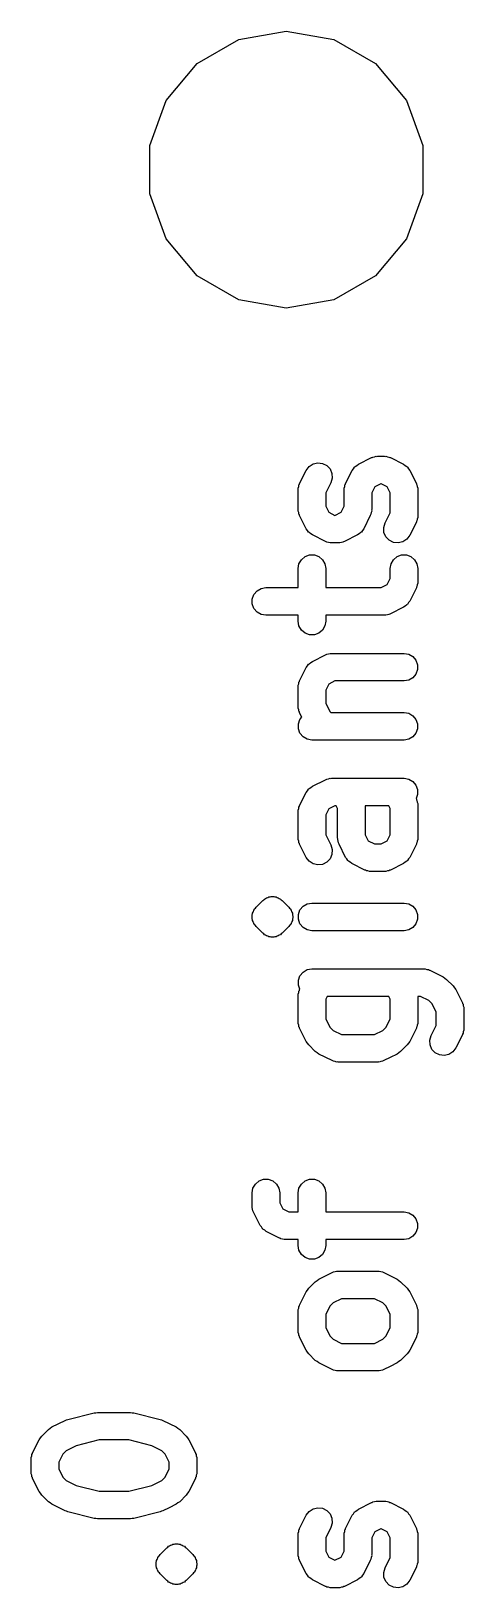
# Model space of a CAD drawing. Extents: x 94.7 to 182.4, y -163.6 to -70.2.
# Drawn here: x 94.73 to 99.43, y -91.41 to -74.49 of the extents above; entities that cross this region are included whole.
import ezdxf

# ---------------------------------------------------------------- set-up
doc = ezdxf.new("R2010")
doc.units = 0
doc.header["$MEASUREMENT"] = 0
doc.layers.add('BLACK', color=7, linetype='CONTINUOUS')

msp = doc.modelspace()

# ---------------------------------------------------------------- linework, layer by layer
at = {"layer": 'Black'}
for p, q in [((96.5321, -74.8465), (96.985, -74.5851)), ((96.985, -74.5851), (97.5, -74.4943)), ((97.5, -74.4943), (98.015, -74.5851)), ((98.015, -74.5851), (98.4679, -74.8465)), ((96.196, -75.2471), (96.5321, -74.8465)), ((98.4679, -74.8465), (98.804, -75.2471)), ((96.0171, -75.7385), (96.196, -75.2471)), ((98.804, -75.2471), (98.9829, -75.7385)), ((96.0171, -76.2615), (96.0171, -75.7385)), ((98.9829, -75.7385), (98.9829, -76.2615)), ((96.196, -76.7529), (96.0171, -76.2615)), ((98.9829, -76.2615), (98.804, -76.7529)), ((96.5321, -77.1535), (96.196, -76.7529)), ((98.804, -76.7529), (98.4679, -77.1535)), ((96.985, -77.4149), (96.5321, -77.1535)), ((98.4679, -77.1535), (98.015, -77.4149)), ((97.5, -77.5057), (96.985, -77.4149)), ((98.015, -77.4149), (97.5, -77.5057)), ((98.2829, -79.2015), (98.4258, -79.1301)), ((98.4258, -79.1301), (98.4341, -79.1277)), ((98.4341, -79.1277), (98.4416, -79.1233)), ((98.4416, -79.1233), (98.4589, -79.1203)), ((98.4589, -79.1203), (98.4757, -79.1153)), ((98.4757, -79.1153), (98.4843, -79.1158)), ((98.4843, -79.1158), (98.4929, -79.1143)), ((98.4929, -79.1143), (98.5643, -79.1143)), ((98.5643, -79.1143), (98.5728, -79.1158)), ((98.5728, -79.1158), (98.5814, -79.1153)), ((98.5814, -79.1153), (98.5983, -79.1203)), ((98.5983, -79.1203), (98.6156, -79.1233)), ((98.6156, -79.1233), (98.6231, -79.1277)), ((98.6231, -79.1277), (98.6314, -79.1301)), ((98.6314, -79.1301), (98.7742, -79.2015)), ((97.6444, -79.4115), (97.7158, -79.2686)), ((97.7158, -79.2686), (97.7469, -79.2268)), ((97.7469, -79.2268), (97.7903, -79.1981)), ((97.7903, -79.1981), (97.841, -79.186)), ((97.841, -79.186), (97.8928, -79.1919)), ((97.8928, -79.1919), (97.9394, -79.2152)), ((97.9394, -79.2152), (97.9752, -79.2531)), ((97.9752, -79.2531), (97.9959, -79.3009)), ((97.999, -79.3529), (97.9842, -79.4028)), ((97.9959, -79.3009), (97.999, -79.3529)), ((98.1444, -79.4115), (98.2158, -79.2686)), ((98.2158, -79.2686), (98.2289, -79.251)), ((98.2289, -79.251), (98.2411, -79.2326)), ((98.2411, -79.2326), (98.2444, -79.2301)), ((98.2444, -79.2301), (98.2469, -79.2268)), ((98.2469, -79.2268), (98.2652, -79.2147)), ((98.2652, -79.2147), (98.2829, -79.2015)), ((98.7742, -79.2015), (98.7919, -79.2147)), ((98.7919, -79.2147), (98.8103, -79.2268)), ((98.8103, -79.2268), (98.8127, -79.2301)), ((98.8127, -79.2301), (98.8161, -79.2326)), ((98.8161, -79.2326), (98.8282, -79.251)), ((98.8282, -79.251), (98.8413, -79.2686)), ((98.8413, -79.2686), (98.9127, -79.4115)), ((97.6286, -79.4786), (97.6301, -79.4701)), ((97.6286, -79.6929), (97.6286, -79.4786)), ((97.6296, -79.4614), (97.6346, -79.4446)), ((97.6301, -79.4701), (97.6296, -79.4614)), ((97.6346, -79.4446), (97.6376, -79.4273)), ((97.6376, -79.4273), (97.6419, -79.4198)), ((97.6419, -79.4198), (97.6444, -79.4115)), ((97.9842, -79.4028), (97.9286, -79.514)), ((97.9286, -79.514), (97.9286, -79.6574)), ((98.1286, -79.4786), (98.1301, -79.4701)), ((98.1286, -79.6574), (98.1286, -79.4786)), ((98.1296, -79.4614), (98.1346, -79.4446)), ((98.1301, -79.4701), (98.1296, -79.4614)), ((98.1346, -79.4446), (98.1376, -79.4273)), ((98.1376, -79.4273), (98.1419, -79.4198)), ((98.1419, -79.4198), (98.1444, -79.4115)), ((98.4618, -79.4475), (98.4286, -79.514)), ((98.4286, -79.514), (98.4286, -79.6929)), ((98.5283, -79.4143), (98.4618, -79.4475)), ((98.5289, -79.4143), (98.5283, -79.4143)), ((98.5953, -79.4475), (98.5289, -79.4143)), ((98.6286, -79.514), (98.5953, -79.4475)), ((98.6286, -79.7289), (98.6286, -79.514)), ((98.9127, -79.4115), (98.9152, -79.4198)), ((98.9152, -79.4198), (98.9195, -79.4273)), ((98.9195, -79.4273), (98.9226, -79.4446)), ((98.9226, -79.4446), (98.9276, -79.4614)), ((98.9276, -79.4614), (98.9271, -79.4701)), ((98.9271, -79.4701), (98.9286, -79.4786)), ((98.9286, -79.4786), (98.9286, -79.7643)), ((97.6301, -79.7014), (97.6286, -79.6929)), ((97.9286, -79.6574), (97.9618, -79.7239)), ((98.0953, -79.7239), (98.1286, -79.6574)), ((98.4286, -79.6929), (98.4271, -79.7014)), ((97.6296, -79.71), (97.6301, -79.7014)), ((97.6346, -79.7268), (97.6296, -79.71)), ((97.6376, -79.7442), (97.6346, -79.7268)), ((97.6419, -79.7516), (97.6376, -79.7442)), ((97.6444, -79.7599), (97.6419, -79.7516)), ((97.7158, -79.9028), (97.6444, -79.7599)), ((97.9618, -79.7239), (98.0283, -79.7571)), ((98.0283, -79.7571), (98.0289, -79.7571)), ((98.0289, -79.7571), (98.0953, -79.7239)), ((98.4127, -79.7599), (98.3413, -79.9028)), ((98.4152, -79.7517), (98.4127, -79.7599)), ((98.4195, -79.7442), (98.4152, -79.7517)), ((98.4226, -79.7269), (98.4195, -79.7442)), ((98.4276, -79.71), (98.4226, -79.7269)), ((98.4271, -79.7014), (98.4276, -79.71)), ((98.5581, -79.89), (98.573, -79.8401)), ((98.573, -79.8401), (98.6286, -79.7289)), ((98.9127, -79.8314), (98.8413, -79.9742)), ((98.9152, -79.8231), (98.9127, -79.8314)), ((98.9195, -79.8156), (98.9152, -79.8231)), ((98.9226, -79.7983), (98.9195, -79.8156)), ((98.9276, -79.7814), (98.9226, -79.7983)), ((98.9286, -79.7643), (98.9271, -79.7728)), ((98.9271, -79.7728), (98.9276, -79.7814)), ((97.7289, -79.9205), (97.7158, -79.9028)), ((97.7411, -79.9388), (97.7289, -79.9205)), ((97.7444, -79.9413), (97.7411, -79.9388)), ((97.7469, -79.9446), (97.7444, -79.9413)), ((97.7652, -79.9568), (97.7469, -79.9446)), ((97.7829, -79.9699), (97.7652, -79.9568)), ((97.9258, -80.0413), (97.7829, -79.9699)), ((98.2742, -79.9699), (98.1314, -80.0413)), ((98.2919, -79.9568), (98.2742, -79.9699)), ((98.3103, -79.9446), (98.2919, -79.9568)), ((98.3127, -79.9413), (98.3103, -79.9446)), ((98.3161, -79.9388), (98.3127, -79.9413)), ((98.3282, -79.9205), (98.3161, -79.9388)), ((98.3413, -79.9028), (98.3282, -79.9205)), ((98.5612, -79.942), (98.5581, -79.89)), ((98.582, -79.9898), (98.5612, -79.942)), ((98.6178, -80.0276), (98.582, -79.9898)), ((98.6644, -80.0509), (98.6178, -80.0276)), ((98.8103, -80.0161), (98.7668, -80.0448)), ((98.8413, -79.9742), (98.8103, -80.0161)), ((97.7036, -80.2058), (97.7525, -80.188)), ((97.7525, -80.188), (97.8046, -80.188)), ((97.8046, -80.188), (97.8536, -80.2058)), ((97.9341, -80.0438), (97.9258, -80.0413)), ((97.9416, -80.0481), (97.9341, -80.0438)), ((97.9589, -80.0511), (97.9416, -80.0481)), ((97.9757, -80.0562), (97.9589, -80.0511)), ((97.9843, -80.0556), (97.9757, -80.0562)), ((97.9929, -80.0571), (97.9843, -80.0556)), ((98.0643, -80.0571), (97.9929, -80.0571)), ((98.0728, -80.0556), (98.0643, -80.0571)), ((98.0814, -80.0562), (98.0728, -80.0556)), ((98.0983, -80.0511), (98.0814, -80.0562)), ((98.1156, -80.0481), (98.0983, -80.0511)), ((98.1231, -80.0438), (98.1156, -80.0481)), ((98.1314, -80.0413), (98.1231, -80.0438)), ((98.7161, -80.0569), (98.6644, -80.0509)), ((98.7036, -80.2058), (98.7525, -80.188)), ((98.7668, -80.0448), (98.7161, -80.0569)), ((98.7525, -80.188), (98.8046, -80.188)), ((98.8046, -80.188), (98.8536, -80.2058)), ((97.6286, -80.3357), (97.6376, -80.2844)), ((97.6286, -80.5429), (97.6286, -80.3357)), ((97.6376, -80.2844), (97.6637, -80.2393)), ((97.6637, -80.2393), (97.7036, -80.2058)), ((97.8536, -80.2058), (97.8935, -80.2393)), ((97.8935, -80.2393), (97.9195, -80.2844)), ((97.9195, -80.2844), (97.9286, -80.3357)), ((97.9286, -80.3357), (97.9286, -80.5429)), ((98.6286, -80.3357), (98.6376, -80.2844)), ((98.6286, -80.4432), (98.6286, -80.3357)), ((98.6376, -80.2844), (98.6637, -80.2393)), ((98.6637, -80.2393), (98.7036, -80.2058)), ((98.8536, -80.2058), (98.8935, -80.2393)), ((98.8935, -80.2393), (98.9195, -80.2844)), ((98.9195, -80.2844), (98.9286, -80.3357)), ((98.9286, -80.3357), (98.9286, -80.4786)), ((98.5289, -80.5429), (98.5953, -80.5096)), ((98.5953, -80.5096), (98.6286, -80.4432)), ((98.9152, -80.5374), (98.9127, -80.5457)), ((98.9195, -80.5299), (98.9152, -80.5374)), ((98.9226, -80.5126), (98.9195, -80.5299)), ((98.9276, -80.4957), (98.9226, -80.5126)), ((98.9286, -80.4786), (98.9271, -80.4871)), ((98.9271, -80.4871), (98.9276, -80.4957)), ((97.1309, -80.6668), (97.1487, -80.6179)), ((97.1309, -80.7189), (97.1309, -80.6668)), ((97.1487, -80.6179), (97.1822, -80.5779)), ((97.1822, -80.5779), (97.2273, -80.5519)), ((97.2273, -80.5519), (97.2786, -80.5429)), ((97.2786, -80.5429), (97.6286, -80.5429)), ((97.9286, -80.5429), (98.5289, -80.5429)), ((98.8282, -80.7062), (98.8161, -80.7246)), ((98.8413, -80.6885), (98.8282, -80.7062)), ((98.9127, -80.5457), (98.8413, -80.6885)), ((97.1487, -80.7679), (97.1309, -80.7189)), ((97.1822, -80.8078), (97.1487, -80.7679)), ((97.2273, -80.8338), (97.1822, -80.8078)), ((97.2786, -80.8429), (97.2273, -80.8338)), ((97.6286, -80.8429), (97.2786, -80.8429)), ((97.6286, -80.9071), (97.6286, -80.8429)), ((98.5643, -80.8429), (97.9286, -80.8429)), ((97.9286, -80.8429), (97.9286, -80.9071)), ((98.5728, -80.8414), (98.5643, -80.8429)), ((98.5814, -80.8419), (98.5728, -80.8414)), ((98.5983, -80.8369), (98.5814, -80.8419)), ((98.6156, -80.8338), (98.5983, -80.8369)), ((98.6231, -80.8295), (98.6156, -80.8338)), ((98.6314, -80.827), (98.6231, -80.8295)), ((98.7742, -80.7556), (98.6314, -80.827)), ((98.7919, -80.7425), (98.7742, -80.7556)), ((98.8103, -80.7304), (98.7919, -80.7425)), ((98.8127, -80.727), (98.8103, -80.7304)), ((98.8161, -80.7246), (98.8127, -80.727)), ((97.6376, -80.9584), (97.6286, -80.9071)), ((97.6637, -81.0036), (97.6376, -80.9584)), ((97.7036, -81.037), (97.6637, -81.0036)), ((97.7525, -81.0549), (97.7036, -81.037)), ((97.8536, -81.037), (97.8046, -81.0549)), ((97.8935, -81.0036), (97.8536, -81.037)), ((97.9195, -80.9584), (97.8935, -81.0036)), ((97.9286, -80.9071), (97.9195, -80.9584)), ((97.8046, -81.0549), (97.7525, -81.0549)), ((97.7289, -81.3938), (97.7411, -81.3754)), ((97.7411, -81.3754), (97.7444, -81.373)), ((97.7444, -81.373), (97.7469, -81.3696)), ((97.7469, -81.3696), (97.7652, -81.3575)), ((97.7652, -81.3575), (97.7829, -81.3444)), ((97.7829, -81.3444), (97.9258, -81.273)), ((97.9258, -81.273), (97.9341, -81.2705)), ((97.9341, -81.2705), (97.9416, -81.2662)), ((97.9416, -81.2662), (97.9589, -81.2631)), ((97.9589, -81.2631), (97.9757, -81.2581)), ((97.9757, -81.2581), (97.9843, -81.2586)), ((97.9843, -81.2586), (97.9929, -81.2571)), ((97.9929, -81.2571), (98.7786, -81.2571)), ((98.7786, -81.2571), (98.8299, -81.2662)), ((98.8299, -81.2662), (98.875, -81.2922)), ((98.875, -81.2922), (98.9085, -81.3321)), ((98.9085, -81.3321), (98.9263, -81.3811)), ((98.9263, -81.3811), (98.9263, -81.4332)), ((97.6419, -81.5626), (97.6444, -81.5543)), ((97.6444, -81.5543), (97.7158, -81.4115)), ((97.7158, -81.4115), (97.7289, -81.3938)), ((98.8299, -81.5481), (98.7786, -81.5571)), ((98.875, -81.522), (98.8299, -81.5481)), ((98.9085, -81.4821), (98.875, -81.522)), ((98.9263, -81.4332), (98.9085, -81.4821)), ((97.6286, -81.6214), (97.6301, -81.6129)), ((97.6286, -81.8357), (97.6286, -81.6214)), ((97.6296, -81.6043), (97.6346, -81.5874)), ((97.6301, -81.6129), (97.6296, -81.6043)), ((97.6346, -81.5874), (97.6376, -81.5701)), ((97.6376, -81.5701), (97.6419, -81.5626)), ((97.9618, -81.5904), (97.9286, -81.6568)), ((97.9286, -81.6568), (97.9286, -81.8003)), ((98.0283, -81.5571), (97.9618, -81.5904)), ((98.7786, -81.5571), (98.0283, -81.5571)), ((97.6301, -81.8442), (97.6286, -81.8357)), ((97.6296, -81.8529), (97.6301, -81.8442)), ((97.6346, -81.8697), (97.6296, -81.8529)), ((97.6376, -81.887), (97.6346, -81.8697)), ((97.6419, -81.8945), (97.6376, -81.887)), ((97.9286, -81.8003), (97.9733, -81.8897)), ((97.9733, -81.8897), (97.9836, -81.9)), ((97.6309, -82.024), (97.6487, -81.975)), ((97.6309, -82.076), (97.6309, -82.024)), ((97.6444, -81.9028), (97.6419, -81.8945)), ((97.6686, -81.9512), (97.6444, -81.9028)), ((97.6487, -81.975), (97.6686, -81.9512)), ((97.9836, -81.9), (98.7786, -81.9)), ((98.7786, -81.9), (98.8299, -81.909)), ((98.8299, -81.909), (98.875, -81.9351)), ((98.875, -81.9351), (98.9085, -81.975)), ((98.9085, -81.975), (98.9263, -82.024)), ((98.9263, -82.024), (98.9263, -82.076)), ((97.6487, -82.125), (97.6309, -82.076)), ((97.6822, -82.1649), (97.6487, -82.125)), ((97.7273, -82.191), (97.6822, -82.1649)), ((97.7786, -82.2), (97.7273, -82.191)), ((98.7786, -82.2), (97.7786, -82.2)), ((98.8299, -82.191), (98.7786, -82.2)), ((98.875, -82.1649), (98.8299, -82.191)), ((98.9085, -82.125), (98.875, -82.1649)), ((98.9263, -82.076), (98.9085, -82.125)), ((97.7289, -82.751), (97.7411, -82.7326)), ((97.7411, -82.7326), (97.7444, -82.7301)), ((97.7444, -82.7301), (97.7469, -82.7268)), ((97.7469, -82.7268), (97.7652, -82.7147)), ((97.7652, -82.7147), (97.7829, -82.7016)), ((97.7829, -82.7016), (97.9258, -82.6301)), ((97.9258, -82.6301), (97.9341, -82.6277)), ((97.9341, -82.6277), (97.9416, -82.6233)), ((97.9416, -82.6233), (97.9589, -82.6203)), ((97.9589, -82.6203), (97.9757, -82.6153)), ((97.9757, -82.6153), (97.9843, -82.6158)), ((97.9843, -82.6158), (97.9929, -82.6143)), ((97.9929, -82.6143), (98.7786, -82.6143)), ((98.7786, -82.6143), (98.8299, -82.6233)), ((98.8299, -82.6233), (98.875, -82.6494)), ((98.875, -82.6494), (98.9085, -82.6893)), ((98.9085, -82.6893), (98.9263, -82.7382)), ((98.9263, -82.7382), (98.9263, -82.7903)), ((97.6444, -82.9115), (97.7158, -82.7686)), ((97.7158, -82.7686), (97.7289, -82.751)), ((98.9263, -82.7903), (98.9101, -82.8348)), ((98.9101, -82.8348), (98.9127, -82.8401)), ((98.9127, -82.8401), (98.9152, -82.8483)), ((98.9152, -82.8483), (98.9195, -82.8558)), ((98.9195, -82.8558), (98.9226, -82.8731)), ((98.9226, -82.8731), (98.9276, -82.89)), ((98.9276, -82.89), (98.9271, -82.8986)), ((98.9271, -82.8986), (98.9286, -82.9071)), ((98.9286, -82.9071), (98.9286, -83.2643)), ((97.6286, -82.9786), (97.6301, -82.9701)), ((97.6286, -83.2643), (97.6286, -82.9786)), ((97.6296, -82.9614), (97.6346, -82.9446)), ((97.6301, -82.9701), (97.6296, -82.9614)), ((97.6346, -82.9446), (97.6376, -82.9273)), ((97.6376, -82.9273), (97.6419, -82.9198)), ((97.6419, -82.9198), (97.6444, -82.9115)), ((97.9618, -82.9475), (97.9286, -83.014)), ((97.9286, -83.014), (97.9286, -83.2289)), ((98.0283, -82.9143), (97.9618, -82.9475)), ((98.043, -82.9143), (98.0283, -82.9143)), ((98.0571, -82.9426), (98.043, -82.9143)), ((98.0571, -83.2643), (98.0571, -82.9426)), ((98.6144, -82.9143), (98.3571, -82.9143)), ((98.3571, -82.9143), (98.3571, -83.2289)), ((98.6286, -82.9426), (98.6144, -82.9143)), ((98.6286, -83.2289), (98.6286, -82.9426)), ((97.9286, -83.2289), (97.9842, -83.3401)), ((98.3571, -83.2289), (98.3904, -83.2953)), ((98.5953, -83.2953), (98.6286, -83.2289)), ((97.6301, -83.2728), (97.6286, -83.2643)), ((97.6296, -83.2814), (97.6301, -83.2728)), ((97.6346, -83.2983), (97.6296, -83.2814)), ((97.6376, -83.3156), (97.6346, -83.2983)), ((97.6419, -83.3231), (97.6376, -83.3156)), ((97.6444, -83.3314), (97.6419, -83.3231)), ((97.7158, -83.4742), (97.6444, -83.3314)), ((97.9842, -83.3401), (97.999, -83.39)), ((97.999, -83.39), (97.9959, -83.442)), ((98.0586, -83.2728), (98.0571, -83.2643)), ((98.0581, -83.2814), (98.0586, -83.2728)), ((98.0631, -83.2983), (98.0581, -83.2814)), ((98.0662, -83.3156), (98.0631, -83.2983)), ((98.0705, -83.3231), (98.0662, -83.3156)), ((98.073, -83.3314), (98.0705, -83.3231)), ((98.1444, -83.4742), (98.073, -83.3314)), ((98.3904, -83.2953), (98.4568, -83.3286)), ((98.4568, -83.3286), (98.5289, -83.3286)), ((98.5289, -83.3286), (98.5953, -83.2953)), ((98.9127, -83.3314), (98.8413, -83.4742)), ((98.9152, -83.3231), (98.9127, -83.3314)), ((98.9195, -83.3156), (98.9152, -83.3231)), ((98.9226, -83.2983), (98.9195, -83.3156)), ((98.9276, -83.2814), (98.9226, -83.2983)), ((98.9286, -83.2643), (98.9271, -83.2728)), ((98.9271, -83.2728), (98.9276, -83.2814)), ((97.7469, -83.5161), (97.7158, -83.4742)), ((97.7903, -83.5448), (97.7469, -83.5161)), ((97.841, -83.5569), (97.7903, -83.5448)), ((97.8928, -83.5509), (97.841, -83.5569)), ((97.9394, -83.5276), (97.8928, -83.5509)), ((97.9752, -83.4898), (97.9394, -83.5276)), ((97.9959, -83.442), (97.9752, -83.4898)), ((98.1575, -83.4919), (98.1444, -83.4742)), ((98.1696, -83.5103), (98.1575, -83.4919)), ((98.173, -83.5127), (98.1696, -83.5103)), ((98.1754, -83.5161), (98.173, -83.5127)), ((98.1938, -83.5282), (98.1754, -83.5161)), ((98.2115, -83.5413), (98.1938, -83.5282)), ((98.3543, -83.6127), (98.2115, -83.5413)), ((98.7742, -83.5413), (98.6314, -83.6127)), ((98.7919, -83.5282), (98.7742, -83.5413)), ((98.8103, -83.5161), (98.7919, -83.5282)), ((98.8127, -83.5127), (98.8103, -83.5161)), ((98.8161, -83.5103), (98.8127, -83.5127)), ((98.8282, -83.4919), (98.8161, -83.5103)), ((98.8413, -83.4742), (98.8282, -83.4919)), ((98.3626, -83.6152), (98.3543, -83.6127)), ((98.3701, -83.6195), (98.3626, -83.6152)), ((98.3874, -83.6226), (98.3701, -83.6195)), ((98.4043, -83.6276), (98.3874, -83.6226)), ((98.4129, -83.6271), (98.4043, -83.6276)), ((98.4214, -83.6286), (98.4129, -83.6271)), ((98.5643, -83.6286), (98.4214, -83.6286)), ((98.5728, -83.6271), (98.5643, -83.6286)), ((98.5814, -83.6276), (98.5728, -83.6271)), ((98.5983, -83.6226), (98.5814, -83.6276)), ((98.6156, -83.6195), (98.5983, -83.6226)), ((98.6231, -83.6152), (98.6156, -83.6195)), ((98.6286, -83.6136), (98.6231, -83.6152)), ((98.6314, -83.6127), (98.6286, -83.6136)), ((97.264, -83.9271), (97.2759, -83.9216)), ((97.2759, -83.9216), (97.2866, -83.9141)), ((97.2866, -83.9141), (97.2993, -83.9107)), ((97.2993, -83.9107), (97.3112, -83.9051)), ((97.3112, -83.9051), (97.3243, -83.904)), ((97.3243, -83.904), (97.3369, -83.9006)), ((97.3369, -83.9006), (97.35, -83.9017)), ((97.35, -83.9017), (97.3631, -83.9006)), ((97.3631, -83.9006), (97.3757, -83.904)), ((97.3757, -83.904), (97.3888, -83.9051)), ((97.3888, -83.9051), (97.4007, -83.9107)), ((97.4007, -83.9107), (97.4134, -83.9141)), ((97.4134, -83.9141), (97.4241, -83.9216)), ((97.4241, -83.9216), (97.436, -83.9271)), ((97.1309, -84.0954), (97.1331, -84.0892)), ((97.1331, -84.0892), (97.1337, -84.0826)), ((97.1337, -84.0826), (97.1392, -84.0707)), ((97.1392, -84.0707), (97.1426, -84.058)), ((97.1426, -84.058), (97.1464, -84.0526)), ((97.1464, -84.0526), (97.1487, -84.0464)), ((97.1487, -84.0464), (97.1529, -84.0414)), ((97.1529, -84.0414), (97.1557, -84.0354)), ((97.1557, -84.0354), (97.165, -84.0261)), ((97.165, -84.0261), (97.1725, -84.0154)), ((97.1725, -84.0154), (97.2439, -83.9439)), ((97.2439, -83.9439), (97.2547, -83.9364)), ((97.2547, -83.9364), (97.264, -83.9271)), ((97.436, -83.9271), (97.4453, -83.9364)), ((97.4453, -83.9364), (97.4561, -83.9439)), ((97.4561, -83.9439), (97.5275, -84.0154)), ((97.5275, -84.0154), (97.535, -84.0261)), ((97.535, -84.0261), (97.5443, -84.0354)), ((97.5443, -84.0354), (97.5471, -84.0414)), ((97.5471, -84.0414), (97.5513, -84.0464)), ((97.5513, -84.0464), (97.5536, -84.0526)), ((97.5536, -84.0526), (97.5574, -84.058)), ((97.5574, -84.058), (97.5608, -84.0707)), ((97.5608, -84.0707), (97.5663, -84.0826)), ((97.5663, -84.0826), (97.5669, -84.0892)), ((97.5669, -84.0892), (97.5692, -84.0954)), ((97.6309, -84.0954), (97.6487, -84.0464)), ((97.6487, -84.0464), (97.6822, -84.0065)), ((97.6822, -84.0065), (97.7273, -83.9805)), ((97.7273, -83.9805), (97.7786, -83.9714)), ((97.7786, -83.9714), (98.7786, -83.9714)), ((98.7786, -83.9714), (98.8299, -83.9805)), ((98.8299, -83.9805), (98.875, -84.0065)), ((98.875, -84.0065), (98.9085, -84.0464)), ((98.9085, -84.0464), (98.9263, -84.0954)), ((97.1291, -84.1084), (97.1309, -84.102)), ((97.1303, -84.1214), (97.1291, -84.1084)), ((97.1291, -84.1345), (97.1303, -84.1214)), ((97.1309, -84.1409), (97.1291, -84.1345)), ((97.1309, -84.102), (97.1309, -84.0954)), ((97.1309, -84.1475), (97.1309, -84.1409)), ((97.1331, -84.1537), (97.1309, -84.1475)), ((97.1337, -84.1603), (97.1331, -84.1537)), ((97.1392, -84.1721), (97.1337, -84.1603)), ((97.1426, -84.1848), (97.1392, -84.1721)), ((97.1464, -84.1902), (97.1426, -84.1848)), ((97.1487, -84.1964), (97.1464, -84.1902)), ((97.1529, -84.2015), (97.1487, -84.1964)), ((97.1557, -84.2075), (97.1529, -84.2015)), ((97.165, -84.2167), (97.1557, -84.2075)), ((97.1725, -84.2275), (97.165, -84.2167)), ((97.2439, -84.2989), (97.1725, -84.2275)), ((97.5275, -84.2275), (97.4561, -84.2989)), ((97.535, -84.2167), (97.5275, -84.2275)), ((97.5443, -84.2075), (97.535, -84.2167)), ((97.5471, -84.2015), (97.5443, -84.2075)), ((97.5513, -84.1964), (97.5471, -84.2015)), ((97.5536, -84.1902), (97.5513, -84.1964)), ((97.5574, -84.1848), (97.5536, -84.1902)), ((97.5608, -84.1721), (97.5574, -84.1848)), ((97.5663, -84.1603), (97.5608, -84.1721)), ((97.5669, -84.1537), (97.5663, -84.1603)), ((97.5692, -84.1475), (97.5669, -84.1537)), ((97.5692, -84.0954), (97.5692, -84.102)), ((97.5692, -84.102), (97.5709, -84.1084)), ((97.5709, -84.1345), (97.5692, -84.1409)), ((97.5692, -84.1409), (97.5692, -84.1475)), ((97.5709, -84.1084), (97.5697, -84.1214)), ((97.5697, -84.1214), (97.5709, -84.1345)), ((97.6309, -84.1475), (97.6309, -84.0954)), ((97.6487, -84.1964), (97.6309, -84.1475)), ((97.6822, -84.2363), (97.6487, -84.1964)), ((97.7273, -84.2624), (97.6822, -84.2363)), ((98.875, -84.2363), (98.8299, -84.2624)), ((98.9085, -84.1964), (98.875, -84.2363)), ((98.9263, -84.1475), (98.9085, -84.1964)), ((98.9263, -84.0954), (98.9263, -84.1475)), ((97.2547, -84.3064), (97.2439, -84.2989)), ((97.264, -84.3157), (97.2547, -84.3064)), ((97.2759, -84.3213), (97.264, -84.3157)), ((97.2866, -84.3288), (97.2759, -84.3213)), ((97.2993, -84.3322), (97.2866, -84.3288)), ((97.3112, -84.3377), (97.2993, -84.3322)), ((97.3243, -84.3389), (97.3112, -84.3377)), ((97.3369, -84.3423), (97.3243, -84.3389)), ((97.35, -84.3411), (97.3369, -84.3423)), ((97.3631, -84.3423), (97.35, -84.3411)), ((97.3757, -84.3389), (97.3631, -84.3423)), ((97.3888, -84.3377), (97.3757, -84.3389)), ((97.4007, -84.3322), (97.3888, -84.3377)), ((97.4134, -84.3288), (97.4007, -84.3322)), ((97.4241, -84.3213), (97.4134, -84.3288)), ((97.436, -84.3157), (97.4241, -84.3213)), ((97.4453, -84.3064), (97.436, -84.3157)), ((97.4561, -84.2989), (97.4453, -84.3064)), ((97.7786, -84.2714), (97.7273, -84.2624)), ((98.7786, -84.2714), (97.7786, -84.2714)), ((98.8299, -84.2624), (98.7786, -84.2714)), ((97.6309, -84.8097), (97.6487, -84.7607)), ((97.6487, -84.7607), (97.6822, -84.7208)), ((97.6822, -84.7208), (97.7273, -84.6948)), ((97.7273, -84.6948), (97.7786, -84.6857)), ((97.7786, -84.6857), (98.9929, -84.6857)), ((98.9929, -84.6857), (99.0014, -84.6872)), ((99.0014, -84.6872), (99.01, -84.6867)), ((99.01, -84.6867), (99.0268, -84.6917)), ((99.0268, -84.6917), (99.0442, -84.6948)), ((99.0442, -84.6948), (99.0517, -84.6991)), ((99.0517, -84.6991), (99.0599, -84.7016)), ((99.0599, -84.7016), (99.2028, -84.773)), ((97.6309, -84.8618), (97.6309, -84.8097)), ((97.647, -84.9062), (97.6309, -84.8618)), ((97.6346, -84.9446), (97.6376, -84.9273)), ((97.6376, -84.9273), (97.6419, -84.9198)), ((97.6419, -84.9198), (97.6444, -84.9115)), ((97.6444, -84.9115), (97.647, -84.9062)), ((99.2028, -84.773), (99.2221, -84.7873)), ((99.2221, -84.7873), (99.2418, -84.8011)), ((99.2418, -84.8011), (99.3132, -84.8725)), ((99.3132, -84.8725), (99.327, -84.8922)), ((99.327, -84.8922), (99.3413, -84.9115)), ((99.3413, -84.9115), (99.4127, -85.0543)), ((97.6286, -84.9786), (97.6301, -84.9701)), ((97.6286, -85.2643), (97.6286, -84.9786)), ((97.6296, -84.9614), (97.6346, -84.9446)), ((97.6301, -84.9701), (97.6296, -84.9614)), ((97.9427, -84.9857), (97.9286, -85.014)), ((97.9286, -85.014), (97.9286, -85.2289)), ((98.6144, -84.9857), (97.9427, -84.9857)), ((98.6286, -85.014), (98.6144, -84.9857)), ((98.6286, -85.2289), (98.6286, -85.014)), ((98.9574, -84.9857), (98.9286, -84.9857)), ((98.9286, -84.9857), (98.9286, -85.2643)), ((99.0469, -85.0304), (98.9574, -84.9857)), ((99.0839, -85.0674), (99.0469, -85.0304)), ((99.1286, -85.1568), (99.0839, -85.0674)), ((99.4127, -85.0543), (99.4152, -85.0626)), ((99.4152, -85.0626), (99.4195, -85.0701)), ((99.4195, -85.0701), (99.4226, -85.0874)), ((99.4226, -85.0874), (99.4276, -85.1043)), ((99.4276, -85.1043), (99.4271, -85.1129)), ((97.6301, -85.2728), (97.6286, -85.2643)), ((97.6296, -85.2814), (97.6301, -85.2728)), ((97.9286, -85.2289), (97.9733, -85.3183)), ((98.5839, -85.3183), (98.6286, -85.2289)), ((98.9286, -85.2643), (98.9271, -85.2728)), ((98.9271, -85.2728), (98.9276, -85.2814)), ((99.1286, -85.3003), (99.1286, -85.1568)), ((99.4271, -85.1129), (99.4286, -85.1214)), ((99.4286, -85.1214), (99.4286, -85.3357)), ((97.6346, -85.2983), (97.6296, -85.2814)), ((97.6376, -85.3156), (97.6346, -85.2983)), ((97.6419, -85.3231), (97.6376, -85.3156)), ((97.6444, -85.3314), (97.6419, -85.3231)), ((97.7158, -85.4742), (97.6444, -85.3314)), ((97.9733, -85.3183), (98.0103, -85.3553)), ((98.0103, -85.3553), (98.0997, -85.4)), ((98.0997, -85.4), (98.4574, -85.4)), ((98.4574, -85.4), (98.5469, -85.3553)), ((98.5469, -85.3553), (98.5839, -85.3183)), ((98.9127, -85.3314), (98.8413, -85.4742)), ((98.9152, -85.3231), (98.9127, -85.3314)), ((98.9195, -85.3156), (98.9152, -85.3231)), ((98.9226, -85.2983), (98.9195, -85.3156)), ((98.9276, -85.2814), (98.9226, -85.2983)), ((99.0581, -85.4614), (99.073, -85.4115)), ((99.073, -85.4115), (99.1286, -85.3003)), ((99.4127, -85.4028), (99.3413, -85.5457)), ((99.4152, -85.3945), (99.4127, -85.4028)), ((99.4195, -85.387), (99.4152, -85.3945)), ((99.4226, -85.3697), (99.4195, -85.387)), ((99.4276, -85.3529), (99.4226, -85.3697)), ((99.4286, -85.3357), (99.4271, -85.3442)), ((99.4271, -85.3442), (99.4276, -85.3529)), ((97.7301, -85.4935), (97.7158, -85.4742)), ((97.7439, -85.5132), (97.7301, -85.4935)), ((97.8154, -85.5846), (97.7439, -85.5132)), ((97.8351, -85.5984), (97.8154, -85.5846)), ((97.8543, -85.6127), (97.8351, -85.5984)), ((97.9972, -85.6842), (97.8543, -85.6127)), ((98.7028, -85.6127), (98.6286, -85.6498)), ((98.7221, -85.5984), (98.7028, -85.6127)), ((98.7418, -85.5846), (98.7221, -85.5984)), ((98.8132, -85.5132), (98.7418, -85.5846)), ((98.827, -85.4935), (98.8132, -85.5132)), ((98.8413, -85.4742), (98.827, -85.4935)), ((99.0612, -85.5134), (99.0581, -85.4614)), ((99.082, -85.5612), (99.0612, -85.5134)), ((99.1178, -85.599), (99.082, -85.5612)), ((99.1644, -85.6223), (99.1178, -85.599)), ((99.3103, -85.5875), (99.2668, -85.6162)), ((99.3413, -85.5457), (99.3103, -85.5875)), ((98.0055, -85.6866), (97.9972, -85.6842)), ((98.013, -85.691), (98.0055, -85.6866)), ((98.0303, -85.694), (98.013, -85.691)), ((98.0471, -85.699), (98.0303, -85.694)), ((98.0558, -85.6985), (98.0471, -85.699)), ((98.0643, -85.7), (98.0558, -85.6985)), ((98.4929, -85.7), (98.0643, -85.7)), ((98.5014, -85.6985), (98.4929, -85.7)), ((98.51, -85.699), (98.5014, -85.6985)), ((98.5268, -85.694), (98.51, -85.699)), ((98.5442, -85.691), (98.5268, -85.694)), ((98.5517, -85.6866), (98.5442, -85.691)), ((98.5599, -85.6842), (98.5517, -85.6866)), ((98.6286, -85.6498), (98.5599, -85.6842)), ((99.2161, -85.6283), (99.1644, -85.6223)), ((99.2668, -85.6162), (99.2161, -85.6283)), ((97.1286, -87.1214), (97.1376, -87.0701)), ((97.1286, -87.2643), (97.1286, -87.1214)), ((97.1376, -87.0701), (97.1637, -87.025)), ((97.1637, -87.025), (97.2036, -86.9915)), ((97.2036, -86.9915), (97.2525, -86.9737)), ((97.2525, -86.9737), (97.3046, -86.9737)), ((97.3046, -86.9737), (97.3536, -86.9915)), ((97.3536, -86.9915), (97.3935, -87.025)), ((97.3935, -87.025), (97.4195, -87.0701)), ((97.4195, -87.0701), (97.4286, -87.1214)), ((97.4286, -87.1214), (97.4286, -87.2289)), ((97.6286, -87.1214), (97.6376, -87.0701)), ((97.6286, -87.3286), (97.6286, -87.1214)), ((97.6376, -87.0701), (97.6637, -87.025)), ((97.6637, -87.025), (97.7036, -86.9915)), ((97.7036, -86.9915), (97.7525, -86.9737)), ((97.7525, -86.9737), (97.8046, -86.9737)), ((97.8046, -86.9737), (97.8536, -86.9915)), ((97.8536, -86.9915), (97.8935, -87.025)), ((97.8935, -87.025), (97.9195, -87.0701)), ((97.9195, -87.0701), (97.9286, -87.1214)), ((97.9286, -87.1214), (97.9286, -87.3286)), ((97.1301, -87.2728), (97.1286, -87.2643)), ((97.1296, -87.2814), (97.1301, -87.2728)), ((97.1346, -87.2983), (97.1296, -87.2814)), ((97.1376, -87.3156), (97.1346, -87.2983)), ((97.4286, -87.2289), (97.4618, -87.2953)), ((97.4618, -87.2953), (97.5283, -87.3286)), ((97.1419, -87.3231), (97.1376, -87.3156)), ((97.1444, -87.3314), (97.1419, -87.3231)), ((97.2158, -87.4742), (97.1444, -87.3314)), ((97.2289, -87.4919), (97.2158, -87.4742)), ((97.5283, -87.3286), (97.6286, -87.3286)), ((97.9286, -87.3286), (98.7786, -87.3286)), ((98.7786, -87.3286), (98.8299, -87.3376)), ((98.8299, -87.3376), (98.875, -87.3637)), ((98.875, -87.3637), (98.9085, -87.4036)), ((98.9085, -87.4036), (98.9263, -87.4525)), ((98.9263, -87.4525), (98.9263, -87.5046)), ((97.2411, -87.5103), (97.2289, -87.4919)), ((97.2444, -87.5127), (97.2411, -87.5103)), ((97.2469, -87.5161), (97.2444, -87.5127)), ((97.2652, -87.5282), (97.2469, -87.5161)), ((97.2829, -87.5413), (97.2652, -87.5282)), ((97.4258, -87.6127), (97.2829, -87.5413)), ((97.4341, -87.6152), (97.4258, -87.6127)), ((97.4416, -87.6195), (97.4341, -87.6152)), ((97.4589, -87.6226), (97.4416, -87.6195)), ((97.4757, -87.6276), (97.4589, -87.6226)), ((97.4843, -87.6271), (97.4757, -87.6276)), ((97.4929, -87.6286), (97.4843, -87.6271)), ((97.6286, -87.6286), (97.4929, -87.6286)), ((97.6286, -87.6929), (97.6286, -87.6286)), ((98.7786, -87.6286), (97.9286, -87.6286)), ((97.9286, -87.6286), (97.9286, -87.6929)), ((98.8299, -87.6195), (98.7786, -87.6286)), ((98.875, -87.5935), (98.8299, -87.6195)), ((98.9085, -87.5536), (98.875, -87.5935)), ((98.9263, -87.5046), (98.9085, -87.5536)), ((97.6376, -87.7442), (97.6286, -87.6929)), ((97.6637, -87.7893), (97.6376, -87.7442)), ((97.7036, -87.8228), (97.6637, -87.7893)), ((97.8935, -87.7893), (97.8536, -87.8228)), ((97.9195, -87.7442), (97.8935, -87.7893)), ((97.9286, -87.6929), (97.9195, -87.7442)), ((97.7525, -87.8406), (97.7036, -87.8228)), ((97.8046, -87.8406), (97.7525, -87.8406)), ((97.8536, -87.8228), (97.8046, -87.8406)), ((98.0055, -87.9848), (98.013, -87.9805)), ((98.013, -87.9805), (98.0303, -87.9774)), ((98.0303, -87.9774), (98.0471, -87.9724)), ((98.0471, -87.9724), (98.0558, -87.9729)), ((98.0558, -87.9729), (98.0643, -87.9714)), ((98.0643, -87.9714), (98.4929, -87.9714)), ((98.4929, -87.9714), (98.5014, -87.9729)), ((98.5014, -87.9729), (98.51, -87.9724)), ((98.51, -87.9724), (98.5268, -87.9774)), ((98.5268, -87.9774), (98.5442, -87.9805)), ((98.5442, -87.9805), (98.5517, -87.9848)), ((97.7439, -88.1582), (97.8154, -88.0868)), ((97.8154, -88.0868), (97.835, -88.073)), ((97.835, -88.073), (97.8543, -88.0587)), ((97.8543, -88.0587), (97.9972, -87.9873)), ((97.9972, -87.9873), (98.0055, -87.9848)), ((98.5517, -87.9848), (98.5599, -87.9873)), ((98.5599, -87.9873), (98.7028, -88.0587)), ((98.7028, -88.0587), (98.7221, -88.073)), ((98.7221, -88.073), (98.7418, -88.0868)), ((98.7418, -88.0868), (98.8132, -88.1582)), ((97.6444, -88.3401), (97.7158, -88.1972)), ((97.7158, -88.1972), (97.7301, -88.1779)), ((97.7301, -88.1779), (97.7439, -88.1582)), ((98.0103, -88.3161), (97.9733, -88.3531)), ((98.0997, -88.2714), (98.0103, -88.3161)), ((98.4574, -88.2714), (98.0997, -88.2714)), ((98.5469, -88.3161), (98.4574, -88.2714)), ((98.5839, -88.3531), (98.5469, -88.3161)), ((98.8132, -88.1582), (98.827, -88.1779)), ((98.827, -88.1779), (98.8413, -88.1972)), ((98.8413, -88.1972), (98.9127, -88.3401)), ((97.6286, -88.4071), (97.6301, -88.3986)), ((97.6286, -88.6214), (97.6286, -88.4071)), ((97.6296, -88.39), (97.6346, -88.3732)), ((97.6301, -88.3986), (97.6296, -88.39)), ((97.6346, -88.3732), (97.6376, -88.3558)), ((97.6376, -88.3558), (97.6419, -88.3483)), ((97.6419, -88.3483), (97.6444, -88.3401)), ((97.9733, -88.3531), (97.9286, -88.4426)), ((97.9286, -88.4426), (97.9286, -88.586)), ((98.6286, -88.4426), (98.5839, -88.3531)), ((98.6286, -88.586), (98.6286, -88.4426)), ((98.9127, -88.3401), (98.9152, -88.3483)), ((98.9152, -88.3483), (98.9195, -88.3558)), ((98.9195, -88.3558), (98.9226, -88.3731)), ((98.9226, -88.3731), (98.9276, -88.39)), ((98.9276, -88.39), (98.9271, -88.3986)), ((98.9271, -88.3986), (98.9286, -88.4071)), ((98.9286, -88.4071), (98.9286, -88.6214)), ((97.6301, -88.6299), (97.6286, -88.6214)), ((97.6296, -88.6386), (97.6301, -88.6299)), ((97.6346, -88.6554), (97.6296, -88.6386)), ((97.6376, -88.6727), (97.6346, -88.6554)), ((97.9286, -88.586), (97.9733, -88.6754)), ((98.5839, -88.6754), (98.6286, -88.586)), ((98.9226, -88.6554), (98.9195, -88.6727)), ((98.9276, -88.6386), (98.9226, -88.6554)), ((98.9286, -88.6214), (98.9271, -88.6299)), ((98.9271, -88.6299), (98.9276, -88.6386)), ((97.6419, -88.6802), (97.6376, -88.6727)), ((97.6444, -88.6885), (97.6419, -88.6802)), ((97.7158, -88.8314), (97.6444, -88.6885)), ((97.9733, -88.6754), (98.0103, -88.7124)), ((98.0103, -88.7124), (98.0997, -88.7571)), ((98.0997, -88.7571), (98.4574, -88.7571)), ((98.4574, -88.7571), (98.5469, -88.7124)), ((98.5469, -88.7124), (98.5839, -88.6754)), ((98.9127, -88.6885), (98.8413, -88.8314)), ((98.9152, -88.6802), (98.9127, -88.6885)), ((98.9195, -88.6727), (98.9152, -88.6802)), ((97.7301, -88.8507), (97.7158, -88.8314)), ((97.7439, -88.8704), (97.7301, -88.8507)), ((97.8154, -88.9418), (97.7439, -88.8704)), ((97.8351, -88.9556), (97.8154, -88.9418)), ((97.8543, -88.9699), (97.8351, -88.9556)), ((97.9972, -89.0413), (97.8543, -88.9699)), ((98.7028, -88.9699), (98.6286, -89.007)), ((98.7221, -88.9556), (98.7028, -88.9699)), ((98.7418, -88.9418), (98.7221, -88.9556)), ((98.8132, -88.8704), (98.7418, -88.9418)), ((98.827, -88.8507), (98.8132, -88.8704)), ((98.8413, -88.8314), (98.827, -88.8507)), ((98.0055, -89.0438), (97.9972, -89.0413)), ((98.013, -89.0481), (98.0055, -89.0438)), ((98.0303, -89.0511), (98.013, -89.0481)), ((98.0471, -89.0562), (98.0303, -89.0511)), ((98.0558, -89.0556), (98.0471, -89.0562)), ((98.0643, -89.0571), (98.0558, -89.0556)), ((98.4929, -89.0571), (98.0643, -89.0571)), ((98.5014, -89.0556), (98.4929, -89.0571)), ((98.51, -89.0562), (98.5014, -89.0556)), ((98.5268, -89.0511), (98.51, -89.0562)), ((98.5442, -89.0481), (98.5268, -89.0511)), ((98.5517, -89.0438), (98.5442, -89.0481)), ((98.5599, -89.0413), (98.5517, -89.0438)), ((98.6286, -89.007), (98.5599, -89.0413)), ((94.935, -89.6801), (94.9543, -89.6658)), ((94.9543, -89.6658), (95.0972, -89.5944)), ((95.0972, -89.5944), (95.1129, -89.5897)), ((95.1129, -89.5897), (95.1279, -89.5831)), ((95.1279, -89.5831), (95.4136, -89.5116)), ((95.4136, -89.5116), (95.4319, -89.5103)), ((95.4319, -89.5103), (95.45, -89.5071)), ((95.45, -89.5071), (95.8071, -89.5071)), ((95.8071, -89.5071), (95.8252, -89.5103)), ((95.8252, -89.5103), (95.8435, -89.5116)), ((95.8435, -89.5116), (96.1292, -89.5831)), ((96.1292, -89.5831), (96.1442, -89.5897)), ((96.1442, -89.5897), (96.1599, -89.5944)), ((96.1599, -89.5944), (96.3028, -89.6658)), ((96.3028, -89.6658), (96.3221, -89.6801)), ((94.7444, -89.9472), (94.8158, -89.8043)), ((94.8158, -89.8043), (94.8301, -89.7851)), ((94.8301, -89.7851), (94.8439, -89.7654)), ((94.8439, -89.7654), (94.9154, -89.6939)), ((94.9154, -89.6939), (94.935, -89.6801)), ((95.4685, -89.8071), (95.2166, -89.8701)), ((95.7887, -89.8071), (95.4685, -89.8071)), ((96.0405, -89.8701), (95.7887, -89.8071)), ((96.3221, -89.6801), (96.3418, -89.6939)), ((96.3418, -89.6939), (96.4132, -89.7654)), ((96.4132, -89.7654), (96.427, -89.785)), ((96.427, -89.785), (96.4413, -89.8043)), ((96.4413, -89.8043), (96.5127, -89.9472)), ((94.7286, -90.0143), (94.7301, -90.0058)), ((94.7286, -90.1571), (94.7286, -90.0143)), ((94.7296, -89.9971), (94.7346, -89.9803)), ((94.7301, -90.0058), (94.7296, -89.9971)), ((94.7346, -89.9803), (94.7376, -89.963)), ((94.7376, -89.963), (94.7419, -89.9555)), ((94.7419, -89.9555), (94.7444, -89.9472)), ((95.0733, -89.9603), (95.0286, -90.0497)), ((95.1103, -89.9233), (95.0733, -89.9603)), ((95.2166, -89.8701), (95.1103, -89.9233)), ((96.1469, -89.9233), (96.0405, -89.8701)), ((96.1839, -89.9603), (96.1469, -89.9233)), ((96.2286, -90.0497), (96.1839, -89.9603)), ((96.5127, -89.9472), (96.5152, -89.9555)), ((96.5152, -89.9555), (96.5195, -89.963)), ((96.5195, -89.963), (96.5226, -89.9803)), ((96.5226, -89.9803), (96.5276, -89.9971)), ((96.5276, -89.9971), (96.5271, -90.0058)), ((96.5271, -90.0058), (96.5286, -90.0143)), ((96.5286, -90.0143), (96.5286, -90.1571)), ((94.7301, -90.1657), (94.7286, -90.1571)), ((94.7296, -90.1743), (94.7301, -90.1657)), ((94.7346, -90.1911), (94.7296, -90.1743)), ((95.0286, -90.0497), (95.0286, -90.1217)), ((95.0286, -90.1217), (95.0733, -90.2111)), ((96.1839, -90.2111), (96.2286, -90.1217)), ((96.2286, -90.1217), (96.2286, -90.0497)), ((96.5276, -90.1743), (96.5226, -90.1911)), ((96.5286, -90.1571), (96.5271, -90.1657)), ((96.5271, -90.1657), (96.5276, -90.1743)), ((94.7376, -90.2084), (94.7346, -90.1911)), ((94.7419, -90.2159), (94.7376, -90.2084)), ((94.7444, -90.2242), (94.7419, -90.2159)), ((94.8158, -90.3671), (94.7444, -90.2242)), ((95.0733, -90.2111), (95.1103, -90.2482)), ((95.1103, -90.2482), (95.2166, -90.3013)), ((95.2166, -90.3013), (95.4685, -90.3643)), ((95.7887, -90.3643), (96.0405, -90.3013)), ((96.0405, -90.3013), (96.1469, -90.2482)), ((96.1469, -90.2482), (96.1839, -90.2111)), ((96.5127, -90.2242), (96.4413, -90.3671)), ((96.5152, -90.2159), (96.5127, -90.2242)), ((96.5195, -90.2084), (96.5152, -90.2159)), ((96.5226, -90.1911), (96.5195, -90.2084)), ((94.8301, -90.3864), (94.8158, -90.3671)), ((94.8439, -90.4061), (94.8301, -90.3864)), ((94.9154, -90.4775), (94.8439, -90.4061)), ((94.935, -90.4913), (94.9154, -90.4775)), ((94.9543, -90.5056), (94.935, -90.4913)), ((95.0972, -90.577), (94.9543, -90.5056)), ((95.4685, -90.3643), (95.7887, -90.3643)), ((96.3028, -90.5056), (96.2286, -90.5427)), ((96.3221, -90.4913), (96.3028, -90.5056)), ((96.3418, -90.4775), (96.3221, -90.4913)), ((96.4132, -90.4061), (96.3418, -90.4775)), ((96.427, -90.3864), (96.4132, -90.4061)), ((96.4413, -90.3671), (96.427, -90.3864)), ((98.2829, -90.5587), (98.4258, -90.4873)), ((98.4258, -90.4873), (98.4341, -90.4848)), ((98.4341, -90.4848), (98.4416, -90.4805)), ((98.4416, -90.4805), (98.4589, -90.4774)), ((98.4589, -90.4774), (98.4757, -90.4724)), ((98.4757, -90.4724), (98.4843, -90.4729)), ((98.4843, -90.4729), (98.4929, -90.4714)), ((98.4929, -90.4714), (98.5643, -90.4714)), ((98.5643, -90.4714), (98.5728, -90.4729)), ((98.5728, -90.4729), (98.5814, -90.4724)), ((98.5814, -90.4724), (98.5983, -90.4774)), ((98.5983, -90.4774), (98.6156, -90.4805)), ((98.6156, -90.4805), (98.6231, -90.4848)), ((98.6231, -90.4848), (98.6314, -90.4873)), ((98.6314, -90.4873), (98.7742, -90.5587)), ((95.1129, -90.5817), (95.0972, -90.577)), ((95.1279, -90.5884), (95.1129, -90.5817)), ((95.4136, -90.6598), (95.1279, -90.5884)), ((95.4319, -90.6611), (95.4136, -90.6598)), ((95.45, -90.6643), (95.4319, -90.6611)), ((95.8071, -90.6643), (95.45, -90.6643)), ((95.8252, -90.6611), (95.8071, -90.6643)), ((95.8435, -90.6598), (95.8252, -90.6611)), ((96.1292, -90.5884), (95.8435, -90.6598)), ((96.1442, -90.5817), (96.1292, -90.5884)), ((96.1599, -90.577), (96.1442, -90.5817)), ((96.2286, -90.5427), (96.1599, -90.577)), ((97.6444, -90.7686), (97.7158, -90.6258)), ((97.7158, -90.6258), (97.7469, -90.5839)), ((97.7469, -90.5839), (97.7903, -90.5552)), ((97.7903, -90.5552), (97.841, -90.5431)), ((97.841, -90.5431), (97.8928, -90.5491)), ((97.8928, -90.5491), (97.9394, -90.5724)), ((97.9394, -90.5724), (97.9752, -90.6102)), ((97.9752, -90.6102), (97.9959, -90.658)), ((97.9959, -90.658), (97.999, -90.71)), ((98.1444, -90.7686), (98.2158, -90.6258)), ((98.2158, -90.6258), (98.2289, -90.6081)), ((98.2289, -90.6081), (98.2411, -90.5897)), ((98.2411, -90.5897), (98.2444, -90.5873)), ((98.2444, -90.5873), (98.2469, -90.5839)), ((98.2469, -90.5839), (98.2652, -90.5718)), ((98.2652, -90.5718), (98.2829, -90.5587)), ((98.7742, -90.5587), (98.7919, -90.5718)), ((98.7919, -90.5718), (98.8103, -90.5839)), ((98.8103, -90.5839), (98.8127, -90.5873)), ((98.8127, -90.5873), (98.8161, -90.5897)), ((98.8161, -90.5897), (98.8282, -90.6081)), ((98.8282, -90.6081), (98.8413, -90.6258)), ((98.8413, -90.6258), (98.9127, -90.7686)), ((97.6286, -90.8357), (97.6301, -90.8272)), ((97.6286, -91.05), (97.6286, -90.8357)), ((97.6296, -90.8186), (97.6346, -90.8017)), ((97.6301, -90.8272), (97.6296, -90.8186)), ((97.6346, -90.8017), (97.6376, -90.7844)), ((97.6376, -90.7844), (97.6419, -90.7769)), ((97.6419, -90.7769), (97.6444, -90.7686)), ((97.9842, -90.7599), (97.9286, -90.8711)), ((97.999, -90.71), (97.9842, -90.7599)), ((98.1286, -90.8357), (98.1301, -90.8272)), ((98.1286, -91.0146), (98.1286, -90.8357)), ((98.1296, -90.8186), (98.1346, -90.8017)), ((98.1301, -90.8272), (98.1296, -90.8186)), ((98.1346, -90.8017), (98.1376, -90.7844)), ((98.1376, -90.7844), (98.1419, -90.7769)), ((98.1419, -90.7769), (98.1444, -90.7686)), ((98.4618, -90.8047), (98.4286, -90.8711)), ((98.5283, -90.7714), (98.4618, -90.8047)), ((98.5289, -90.7714), (98.5283, -90.7714)), ((98.5953, -90.8047), (98.5289, -90.7714)), ((98.6286, -90.8711), (98.5953, -90.8047)), ((98.9127, -90.7686), (98.9152, -90.7769)), ((98.9152, -90.7769), (98.9195, -90.7844)), ((98.9195, -90.7844), (98.9226, -90.8017)), ((98.9226, -90.8017), (98.9276, -90.8186)), ((98.9276, -90.8186), (98.9271, -90.8272)), ((98.9271, -90.8272), (98.9286, -90.8357)), ((98.9286, -90.8357), (98.9286, -91.1214)), ((96.1296, -91.0511), (96.2011, -90.9796)), ((96.2011, -90.9796), (96.2118, -90.9721)), ((96.2118, -90.9721), (96.2211, -90.9628)), ((96.2211, -90.9628), (96.233, -90.9573)), ((96.233, -90.9573), (96.2438, -90.9498)), ((96.2438, -90.9498), (96.2564, -90.9464)), ((96.2564, -90.9464), (96.2683, -90.9408)), ((96.2683, -90.9408), (96.2814, -90.9397)), ((96.2814, -90.9397), (96.2941, -90.9363)), ((96.2941, -90.9363), (96.3071, -90.9374)), ((96.3071, -90.9374), (96.3202, -90.9363)), ((96.3202, -90.9363), (96.3329, -90.9397)), ((96.3329, -90.9397), (96.346, -90.9408)), ((96.346, -90.9408), (96.3579, -90.9464)), ((96.3579, -90.9464), (96.3705, -90.9498)), ((96.3705, -90.9498), (96.3813, -90.9573)), ((96.3813, -90.9573), (96.3932, -90.9628)), ((96.3932, -90.9628), (96.4025, -90.9721)), ((96.4025, -90.9721), (96.4132, -90.9796)), ((96.4132, -90.9796), (96.4846, -91.0511)), ((97.9286, -90.8711), (97.9286, -91.0146)), ((97.9286, -91.0146), (97.9618, -91.0811)), ((98.0953, -91.0811), (98.1286, -91.0146)), ((98.4286, -90.8711), (98.4286, -91.05)), ((98.6286, -91.086), (98.6286, -90.8711)), ((96.0863, -91.1441), (96.088, -91.1377)), ((96.0874, -91.1571), (96.0863, -91.1441)), ((96.0863, -91.1702), (96.0874, -91.1571)), ((96.088, -91.1766), (96.0863, -91.1702)), ((96.088, -91.1311), (96.0902, -91.1249)), ((96.088, -91.1377), (96.088, -91.1311)), ((96.088, -91.1832), (96.088, -91.1766)), ((96.0902, -91.1894), (96.088, -91.1832)), ((96.0902, -91.1249), (96.0908, -91.1183)), ((96.0908, -91.196), (96.0902, -91.1894)), ((96.0908, -91.1183), (96.0964, -91.1064)), ((96.0964, -91.2079), (96.0908, -91.196)), ((96.0964, -91.1064), (96.0998, -91.0937)), ((96.0998, -91.0937), (96.1036, -91.0883)), ((96.1036, -91.0883), (96.1058, -91.0821)), ((96.1058, -91.0821), (96.1101, -91.0771)), ((96.1101, -91.0771), (96.1128, -91.0711)), ((96.1128, -91.0711), (96.1221, -91.0618)), ((96.1221, -91.0618), (96.1296, -91.0511)), ((96.4846, -91.0511), (96.4922, -91.0618)), ((96.4922, -91.0618), (96.5014, -91.0711)), ((96.5014, -91.0711), (96.5042, -91.0771)), ((96.5042, -91.0771), (96.5085, -91.0821)), ((96.5085, -91.0821), (96.5107, -91.0883)), ((96.5107, -91.0883), (96.5145, -91.0938)), ((96.5145, -91.0938), (96.5179, -91.1064)), ((96.5179, -91.1064), (96.5235, -91.1183)), ((96.5235, -91.196), (96.5179, -91.2079)), ((96.5235, -91.1183), (96.524, -91.1249)), ((96.524, -91.1894), (96.5235, -91.196)), ((96.524, -91.1249), (96.5263, -91.1311)), ((96.5263, -91.1832), (96.524, -91.1894)), ((96.5263, -91.1311), (96.5263, -91.1377)), ((96.5263, -91.1377), (96.528, -91.1441)), ((96.528, -91.1702), (96.5263, -91.1766)), ((96.5263, -91.1766), (96.5263, -91.1832)), ((96.528, -91.1441), (96.5269, -91.1571)), ((96.5269, -91.1571), (96.528, -91.1702)), ((97.6301, -91.0585), (97.6286, -91.05)), ((97.6296, -91.0672), (97.6301, -91.0585)), ((97.6346, -91.084), (97.6296, -91.0672)), ((97.6376, -91.1013), (97.6346, -91.084)), ((97.6419, -91.1088), (97.6376, -91.1013)), ((97.6444, -91.1171), (97.6419, -91.1088)), ((97.7158, -91.2599), (97.6444, -91.1171)), ((97.9618, -91.0811), (98.0283, -91.1143)), ((98.0283, -91.1143), (98.0289, -91.1143)), ((98.0289, -91.1143), (98.0953, -91.0811)), ((98.4127, -91.1171), (98.3413, -91.2599)), ((98.4152, -91.1088), (98.4127, -91.1171)), ((98.4195, -91.1013), (98.4152, -91.1088)), ((98.4226, -91.084), (98.4195, -91.1013)), ((98.4276, -91.0671), (98.4226, -91.084)), ((98.4286, -91.05), (98.4271, -91.0585)), ((98.4271, -91.0585), (98.4276, -91.0671)), ((98.5581, -91.2471), (98.573, -91.1972)), ((98.573, -91.1972), (98.6286, -91.086)), ((98.9127, -91.1885), (98.8413, -91.3314)), ((98.9152, -91.1802), (98.9127, -91.1885)), ((98.9195, -91.1727), (98.9152, -91.1802)), ((98.9226, -91.1554), (98.9195, -91.1727)), ((98.9276, -91.1386), (98.9226, -91.1554)), ((98.9286, -91.1214), (98.9271, -91.1299)), ((98.9271, -91.1299), (98.9276, -91.1386)), ((96.0998, -91.2205), (96.0964, -91.2079)), ((96.1036, -91.2259), (96.0998, -91.2205)), ((96.1058, -91.2321), (96.1036, -91.2259)), ((96.1101, -91.2372), (96.1058, -91.2321)), ((96.1128, -91.2432), (96.1101, -91.2372)), ((96.1221, -91.2525), (96.1128, -91.2432)), ((96.1296, -91.2632), (96.1221, -91.2525)), ((96.2011, -91.3346), (96.1296, -91.2632)), ((96.2118, -91.3422), (96.2011, -91.3346)), ((96.2211, -91.3514), (96.2118, -91.3422)), ((96.233, -91.357), (96.2211, -91.3514)), ((96.2438, -91.3645), (96.233, -91.357)), ((96.2564, -91.3679), (96.2438, -91.3645)), ((96.2683, -91.3735), (96.2564, -91.3679)), ((96.3579, -91.3679), (96.346, -91.3735)), ((96.3705, -91.3645), (96.3579, -91.3679)), ((96.3813, -91.357), (96.3705, -91.3645)), ((96.3932, -91.3514), (96.3813, -91.357)), ((96.4025, -91.3422), (96.3932, -91.3514)), ((96.4132, -91.3346), (96.4025, -91.3422)), ((96.4846, -91.2632), (96.4132, -91.3346)), ((96.4922, -91.2525), (96.4846, -91.2632)), ((96.5014, -91.2432), (96.4922, -91.2525)), ((96.5042, -91.2372), (96.5014, -91.2432)), ((96.5085, -91.2321), (96.5042, -91.2372)), ((96.5107, -91.2259), (96.5085, -91.2321)), ((96.5145, -91.2205), (96.5107, -91.2259)), ((96.5179, -91.2079), (96.5145, -91.2205)), ((97.7289, -91.2776), (97.7158, -91.2599)), ((97.7411, -91.296), (97.7289, -91.2776)), ((97.7444, -91.2985), (97.7411, -91.296)), ((97.7469, -91.3018), (97.7444, -91.2985)), ((97.7652, -91.3139), (97.7469, -91.3018)), ((97.7829, -91.327), (97.7652, -91.3139)), ((97.9258, -91.3985), (97.7829, -91.327)), ((98.2742, -91.327), (98.1314, -91.3985)), ((98.2919, -91.3139), (98.2742, -91.327)), ((98.3103, -91.3018), (98.2919, -91.3139)), ((98.3127, -91.2985), (98.3103, -91.3018)), ((98.3161, -91.296), (98.3127, -91.2985)), ((98.3282, -91.2776), (98.3161, -91.296)), ((98.3413, -91.2599), (98.3282, -91.2776)), ((98.5612, -91.2991), (98.5581, -91.2471)), ((98.582, -91.3469), (98.5612, -91.2991)), ((98.6178, -91.3848), (98.582, -91.3469)), ((98.8413, -91.3314), (98.8103, -91.3732)), ((96.2814, -91.3746), (96.2683, -91.3735)), ((96.2941, -91.378), (96.2814, -91.3746)), ((96.3071, -91.3769), (96.2941, -91.378)), ((96.3202, -91.378), (96.3071, -91.3769)), ((96.3329, -91.3746), (96.3202, -91.378)), ((96.346, -91.3735), (96.3329, -91.3746)), ((97.9341, -91.4009), (97.9258, -91.3985)), ((97.9416, -91.4052), (97.9341, -91.4009)), ((97.9589, -91.4083), (97.9416, -91.4052)), ((97.9757, -91.4133), (97.9589, -91.4083)), ((97.9843, -91.4128), (97.9757, -91.4133)), ((97.9929, -91.4143), (97.9843, -91.4128)), ((98.0643, -91.4143), (97.9929, -91.4143)), ((98.0728, -91.4128), (98.0643, -91.4143)), ((98.0814, -91.4133), (98.0728, -91.4128)), ((98.0983, -91.4083), (98.0814, -91.4133)), ((98.1156, -91.4052), (98.0983, -91.4083)), ((98.1231, -91.4009), (98.1156, -91.4052)), ((98.1314, -91.3985), (98.1231, -91.4009)), ((98.6644, -91.4081), (98.6178, -91.3848)), ((98.7161, -91.414), (98.6644, -91.4081)), ((98.7668, -91.4019), (98.7161, -91.414)), ((98.8103, -91.3732), (98.7668, -91.4019))]:
    msp.add_line(p, q, dxfattribs=at)

doc.saveas('drawing.dxf')
